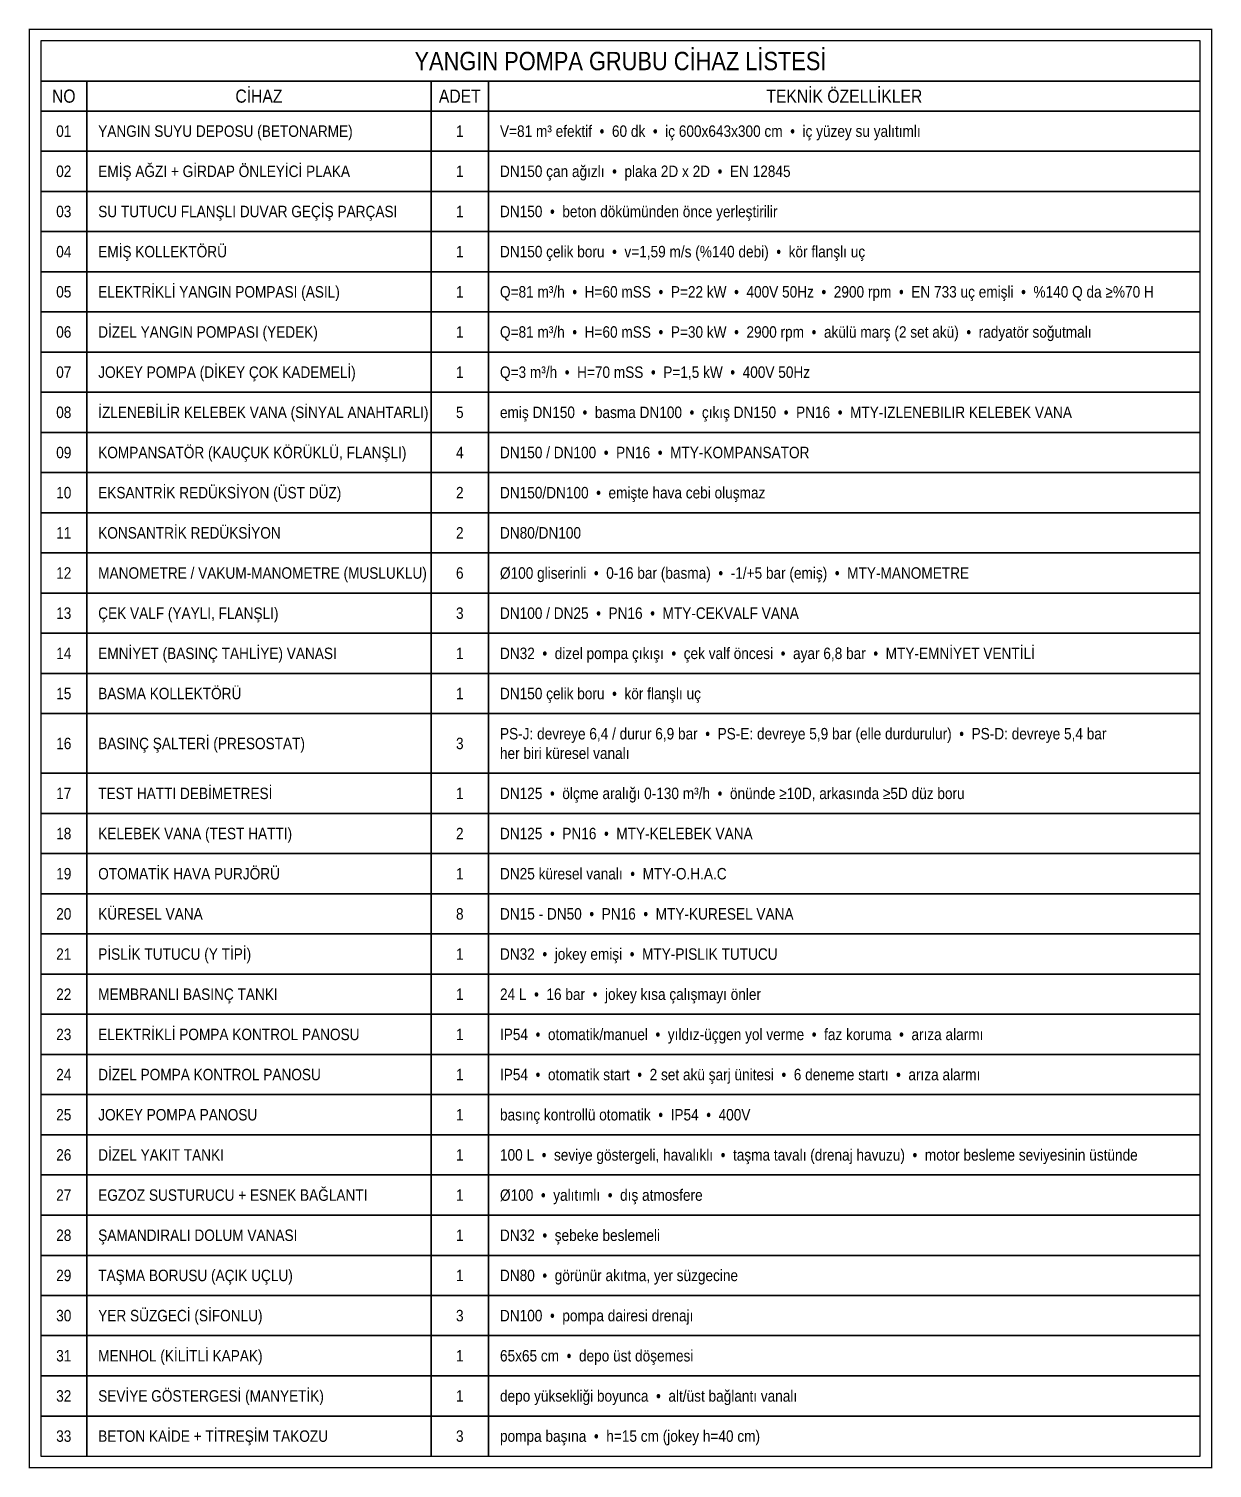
# Model space of a CAD drawing. Header units: centimetres. Extents: x -278 to 1481, y -912 to 580.
# Drawn here: x -237 to 408, y -912 to -128 of the extents above; entities that cross this region are included whole.
import ezdxf
from ezdxf.enums import TextEntityAlignment as Align

# ---------------------------------------------------------------- set-up
doc = ezdxf.new("R2010")
doc.units = ezdxf.units.CM
doc.header["$LTSCALE"] = 10
for name, color, linetype in [('ROTAS-BASLIK', 2, 'Continuous'), ('ROTAS-CERCEVE', 4, 'Continuous'), ('ROTAS-TABLO', 7, 'Continuous')]:
    doc.layers.add(name, color=color, linetype=linetype)
doc.styles.add('ROTAS', font='arial.ttf')

msp = doc.modelspace()

# ---------------------------------------------------------------- linework, layer by layer
at = {"layer": 'ROTAS-CERCEVE', "const_width": 0.6}
msp.add_lwpolyline([(-236.25, -912), (407.5, -912), (407.5, -128.75), (-236.25, -128.75)], close=True, dxfattribs=at)
at = {"layer": 'ROTAS-TABLO'}
for points in [[(-230, -157), (401.25, -157), (401.25, -135), (-230, -135)], [(-230, -173.25), (-205, -173.25), (-205, -157), (-230, -157)], [(-205, -173.25), (-17.5, -173.25), (-17.5, -157), (-205, -157)], [(-17.5, -173.25), (13.75, -173.25), (13.75, -157), (-17.5, -157)], [(13.75, -173.25), (401.25, -173.25), (401.25, -157), (13.75, -157)], [(-230, -195.12), (-205, -195.12), (-205, -173.25), (-230, -173.25)], [(-205, -195.12), (-17.5, -195.12), (-17.5, -173.25), (-205, -173.25)], [(-17.5, -195.12), (13.75, -195.12), (13.75, -173.25), (-17.5, -173.25)], [(13.75, -195.12), (401.25, -195.12), (401.25, -173.25), (13.75, -173.25)], [(-230, -217), (-205, -217), (-205, -195.12), (-230, -195.12)], [(-205, -217), (-17.5, -217), (-17.5, -195.12), (-205, -195.12)], [(-17.5, -217), (13.75, -217), (13.75, -195.12), (-17.5, -195.12)], [(13.75, -217), (401.25, -217), (401.25, -195.12), (13.75, -195.12)], [(-230, -238.88), (-205, -238.88), (-205, -217), (-230, -217)], [(-205, -238.88), (-17.5, -238.88), (-17.5, -217), (-205, -217)], [(-17.5, -238.88), (13.75, -238.88), (13.75, -217), (-17.5, -217)], [(13.75, -238.88), (401.25, -238.88), (401.25, -217), (13.75, -217)], [(-230, -260.75), (-205, -260.75), (-205, -238.88), (-230, -238.88)], [(-205, -260.75), (-17.5, -260.75), (-17.5, -238.88), (-205, -238.88)], [(-17.5, -260.75), (13.75, -260.75), (13.75, -238.88), (-17.5, -238.88)], [(13.75, -260.75), (401.25, -260.75), (401.25, -238.88), (13.75, -238.88)], [(-230, -282.62), (-205, -282.62), (-205, -260.75), (-230, -260.75)], [(-205, -282.62), (-17.5, -282.62), (-17.5, -260.75), (-205, -260.75)], [(-17.5, -282.62), (13.75, -282.62), (13.75, -260.75), (-17.5, -260.75)], [(13.75, -282.62), (401.25, -282.62), (401.25, -260.75), (13.75, -260.75)], [(-230, -304.5), (-205, -304.5), (-205, -282.62), (-230, -282.62)], [(-205, -304.5), (-17.5, -304.5), (-17.5, -282.62), (-205, -282.62)], [(-17.5, -304.5), (13.75, -304.5), (13.75, -282.62), (-17.5, -282.62)], [(13.75, -304.5), (401.25, -304.5), (401.25, -282.62), (13.75, -282.62)], [(-230, -326.38), (-205, -326.38), (-205, -304.5), (-230, -304.5)], [(-205, -326.38), (-17.5, -326.38), (-17.5, -304.5), (-205, -304.5)], [(-17.5, -326.38), (13.75, -326.38), (13.75, -304.5), (-17.5, -304.5)], [(13.75, -326.38), (401.25, -326.38), (401.25, -304.5), (13.75, -304.5)], [(-230, -348.25), (-205, -348.25), (-205, -326.38), (-230, -326.38)], [(-205, -348.25), (-17.5, -348.25), (-17.5, -326.38), (-205, -326.38)], [(-17.5, -348.25), (13.75, -348.25), (13.75, -326.38), (-17.5, -326.38)], [(13.75, -348.25), (401.25, -348.25), (401.25, -326.38), (13.75, -326.38)], [(-230, -370.12), (-205, -370.12), (-205, -348.25), (-230, -348.25)], [(-205, -370.12), (-17.5, -370.12), (-17.5, -348.25), (-205, -348.25)], [(-17.5, -370.12), (13.75, -370.12), (13.75, -348.25), (-17.5, -348.25)], [(13.75, -370.12), (401.25, -370.12), (401.25, -348.25), (13.75, -348.25)], [(-230, -392), (-205, -392), (-205, -370.12), (-230, -370.12)], [(-205, -392), (-17.5, -392), (-17.5, -370.12), (-205, -370.12)], [(-17.5, -392), (13.75, -392), (13.75, -370.12), (-17.5, -370.12)], [(13.75, -392), (401.25, -392), (401.25, -370.12), (13.75, -370.12)], [(-230, -413.88), (-205, -413.88), (-205, -392), (-230, -392)], [(-205, -413.88), (-17.5, -413.88), (-17.5, -392), (-205, -392)], [(-17.5, -413.88), (13.75, -413.88), (13.75, -392), (-17.5, -392)], [(13.75, -413.88), (401.25, -413.88), (401.25, -392), (13.75, -392)], [(-230, -435.75), (-205, -435.75), (-205, -413.88), (-230, -413.88)], [(-205, -435.75), (-17.5, -435.75), (-17.5, -413.88), (-205, -413.88)], [(-17.5, -435.75), (13.75, -435.75), (13.75, -413.88), (-17.5, -413.88)], [(13.75, -435.75), (401.25, -435.75), (401.25, -413.88), (13.75, -413.88)], [(-230, -457.62), (-205, -457.62), (-205, -435.75), (-230, -435.75)], [(-205, -457.62), (-17.5, -457.62), (-17.5, -435.75), (-205, -435.75)], [(-17.5, -457.62), (13.75, -457.62), (13.75, -435.75), (-17.5, -435.75)], [(13.75, -457.62), (401.25, -457.62), (401.25, -435.75), (13.75, -435.75)], [(-230, -479.5), (-205, -479.5), (-205, -457.62), (-230, -457.62)], [(-205, -479.5), (-17.5, -479.5), (-17.5, -457.62), (-205, -457.62)], [(-17.5, -479.5), (13.75, -479.5), (13.75, -457.62), (-17.5, -457.62)], [(13.75, -479.5), (401.25, -479.5), (401.25, -457.62), (13.75, -457.62)], [(-230, -501.38), (-205, -501.38), (-205, -479.5), (-230, -479.5)], [(-205, -501.38), (-17.5, -501.38), (-17.5, -479.5), (-205, -479.5)], [(-17.5, -501.38), (13.75, -501.38), (13.75, -479.5), (-17.5, -479.5)], [(13.75, -501.38), (401.25, -501.38), (401.25, -479.5), (13.75, -479.5)], [(-230, -533.88), (-205, -533.88), (-205, -501.38), (-230, -501.38)], [(-205, -533.88), (-17.5, -533.88), (-17.5, -501.38), (-205, -501.38)], [(-17.5, -533.88), (13.75, -533.88), (13.75, -501.38), (-17.5, -501.38)], [(13.75, -533.88), (401.25, -533.88), (401.25, -501.38), (13.75, -501.38)], [(-230, -555.75), (-205, -555.75), (-205, -533.88), (-230, -533.88)], [(-205, -555.75), (-17.5, -555.75), (-17.5, -533.88), (-205, -533.88)], [(-17.5, -555.75), (13.75, -555.75), (13.75, -533.88), (-17.5, -533.88)], [(13.75, -555.75), (401.25, -555.75), (401.25, -533.88), (13.75, -533.88)], [(-230, -577.62), (-205, -577.62), (-205, -555.75), (-230, -555.75)], [(-205, -577.62), (-17.5, -577.62), (-17.5, -555.75), (-205, -555.75)], [(-17.5, -577.62), (13.75, -577.62), (13.75, -555.75), (-17.5, -555.75)], [(13.75, -577.62), (401.25, -577.62), (401.25, -555.75), (13.75, -555.75)], [(-230, -599.5), (-205, -599.5), (-205, -577.62), (-230, -577.62)], [(-205, -599.5), (-17.5, -599.5), (-17.5, -577.62), (-205, -577.62)], [(-17.5, -599.5), (13.75, -599.5), (13.75, -577.62), (-17.5, -577.62)], [(13.75, -599.5), (401.25, -599.5), (401.25, -577.62), (13.75, -577.62)], [(-230, -621.38), (-205, -621.38), (-205, -599.5), (-230, -599.5)], [(-205, -621.38), (-17.5, -621.38), (-17.5, -599.5), (-205, -599.5)], [(-17.5, -621.38), (13.75, -621.38), (13.75, -599.5), (-17.5, -599.5)], [(13.75, -621.38), (401.25, -621.38), (401.25, -599.5), (13.75, -599.5)], [(-230, -643.25), (-205, -643.25), (-205, -621.38), (-230, -621.38)], [(-205, -643.25), (-17.5, -643.25), (-17.5, -621.38), (-205, -621.38)], [(-17.5, -643.25), (13.75, -643.25), (13.75, -621.38), (-17.5, -621.38)], [(13.75, -643.25), (401.25, -643.25), (401.25, -621.38), (13.75, -621.38)], [(-230, -665.12), (-205, -665.12), (-205, -643.25), (-230, -643.25)], [(-205, -665.12), (-17.5, -665.12), (-17.5, -643.25), (-205, -643.25)], [(-17.5, -665.12), (13.75, -665.12), (13.75, -643.25), (-17.5, -643.25)], [(13.75, -665.12), (401.25, -665.12), (401.25, -643.25), (13.75, -643.25)], [(-230, -687), (-205, -687), (-205, -665.12), (-230, -665.12)], [(-205, -687), (-17.5, -687), (-17.5, -665.12), (-205, -665.12)], [(-17.5, -687), (13.75, -687), (13.75, -665.12), (-17.5, -665.12)], [(13.75, -687), (401.25, -687), (401.25, -665.12), (13.75, -665.12)], [(-230, -708.88), (-205, -708.88), (-205, -687), (-230, -687)], [(-205, -708.88), (-17.5, -708.88), (-17.5, -687), (-205, -687)], [(-17.5, -708.88), (13.75, -708.88), (13.75, -687), (-17.5, -687)], [(13.75, -708.88), (401.25, -708.88), (401.25, -687), (13.75, -687)], [(-230, -730.75), (-205, -730.75), (-205, -708.88), (-230, -708.88)], [(-205, -730.75), (-17.5, -730.75), (-17.5, -708.88), (-205, -708.88)], [(-17.5, -730.75), (13.75, -730.75), (13.75, -708.88), (-17.5, -708.88)], [(13.75, -730.75), (401.25, -730.75), (401.25, -708.88), (13.75, -708.88)], [(-230, -752.62), (-205, -752.62), (-205, -730.75), (-230, -730.75)], [(-205, -752.62), (-17.5, -752.62), (-17.5, -730.75), (-205, -730.75)], [(-17.5, -752.62), (13.75, -752.62), (13.75, -730.75), (-17.5, -730.75)], [(13.75, -752.62), (401.25, -752.62), (401.25, -730.75), (13.75, -730.75)], [(-230, -774.5), (-205, -774.5), (-205, -752.62), (-230, -752.62)], [(-205, -774.5), (-17.5, -774.5), (-17.5, -752.62), (-205, -752.62)], [(-17.5, -774.5), (13.75, -774.5), (13.75, -752.62), (-17.5, -752.62)], [(13.75, -774.5), (401.25, -774.5), (401.25, -752.62), (13.75, -752.62)], [(-230, -796.38), (-205, -796.38), (-205, -774.5), (-230, -774.5)], [(-205, -796.38), (-17.5, -796.38), (-17.5, -774.5), (-205, -774.5)], [(-17.5, -796.38), (13.75, -796.38), (13.75, -774.5), (-17.5, -774.5)], [(13.75, -796.38), (401.25, -796.38), (401.25, -774.5), (13.75, -774.5)], [(-230, -818.25), (-205, -818.25), (-205, -796.38), (-230, -796.38)], [(-205, -818.25), (-17.5, -818.25), (-17.5, -796.38), (-205, -796.38)], [(-17.5, -818.25), (13.75, -818.25), (13.75, -796.38), (-17.5, -796.38)], [(13.75, -818.25), (401.25, -818.25), (401.25, -796.38), (13.75, -796.38)], [(-230, -840.12), (-205, -840.12), (-205, -818.25), (-230, -818.25)], [(-205, -840.12), (-17.5, -840.12), (-17.5, -818.25), (-205, -818.25)], [(-17.5, -840.12), (13.75, -840.12), (13.75, -818.25), (-17.5, -818.25)], [(13.75, -840.12), (401.25, -840.12), (401.25, -818.25), (13.75, -818.25)], [(-230, -862), (-205, -862), (-205, -840.12), (-230, -840.12)], [(-205, -862), (-17.5, -862), (-17.5, -840.12), (-205, -840.12)], [(-17.5, -862), (13.75, -862), (13.75, -840.12), (-17.5, -840.12)], [(13.75, -862), (401.25, -862), (401.25, -840.12), (13.75, -840.12)], [(-230, -883.88), (-205, -883.88), (-205, -862), (-230, -862)], [(-205, -883.88), (-17.5, -883.88), (-17.5, -862), (-205, -862)], [(-17.5, -883.88), (13.75, -883.88), (13.75, -862), (-17.5, -862)], [(13.75, -883.88), (401.25, -883.88), (401.25, -862), (13.75, -862)], [(-230, -905.75), (-205, -905.75), (-205, -883.88), (-230, -883.88)], [(-205, -905.75), (-17.5, -905.75), (-17.5, -883.88), (-205, -883.88)], [(-17.5, -905.75), (13.75, -905.75), (13.75, -883.88), (-17.5, -883.88)], [(13.75, -905.75), (401.25, -905.75), (401.25, -883.88), (13.75, -883.88)]]:
    msp.add_lwpolyline(points, close=True, dxfattribs=at)

# ---------------------------------------------------------------- texts
at = {"layer": 'ROTAS-BASLIK', "style": 'ROTAS', "width": 0.85}
for s, height, p in [('YANGIN POMPA GRUBU CİHAZ LİSTESİ', 10, (85.62, -146)), ('NO', 7.187, (-217.5, -165.12)), ('CİHAZ', 7.187, (-111.25, -165.12)), ('ADET', 7.187, (-1.88, -165.12)), ('TEKNİK ÖZELLİKLER', 7.1875, (207.5, -165.12))]:
    msp.add_text(s, height=height, dxfattribs=at).set_placement(p, align=Align.MIDDLE_CENTER)
at = {"layer": 'ROTAS-TABLO', "style": 'ROTAS', "width": 0.85}
for s, p in [('01', (-217.5, -184.19)), ('1', (-1.88, -184.19)), ('02', (-217.5, -206.06)), ('1', (-1.88, -206.06)), ('03', (-217.5, -227.94)), ('1', (-1.88, -227.94)), ('04', (-217.5, -249.81)), ('1', (-1.88, -249.81)), ('05', (-217.5, -271.69)), ('1', (-1.88, -271.69)), ('06', (-217.5, -293.56)), ('1', (-1.88, -293.56)), ('07', (-217.5, -315.44)), ('1', (-1.88, -315.44)), ('08', (-217.5, -337.31)), ('5', (-1.88, -337.31)), ('09', (-217.5, -359.19)), ('4', (-1.88, -359.19)), ('10', (-217.5, -381.06)), ('2', (-1.88, -381.06)), ('2', (-1.88, -402.94)), ('11', (-217.5, -402.94)), ('12', (-217.5, -424.81)), ('6', (-1.88, -424.81)), ('13', (-217.5, -446.69)), ('3', (-1.88, -446.69)), ('14', (-217.5, -468.56)), ('1', (-1.88, -468.56)), ('15', (-217.5, -490.44)), ('1', (-1.88, -490.44)), ('16', (-217.5, -517.62)), ('3', (-1.88, -517.62)), ('17', (-217.5, -544.81)), ('1', (-1.88, -544.81)), ('18', (-217.5, -566.69)), ('2', (-1.88, -566.69)), ('19', (-217.5, -588.56)), ('1', (-1.88, -588.56)), ('20', (-217.5, -610.44)), ('8', (-1.88, -610.44)), ('21', (-217.5, -632.31)), ('1', (-1.88, -632.31)), ('22', (-217.5, -654.19)), ('1', (-1.88, -654.19)), ('23', (-217.5, -676.06)), ('1', (-1.88, -676.06)), ('24', (-217.5, -697.94)), ('1', (-1.88, -697.94)), ('25', (-217.5, -719.81)), ('1', (-1.88, -719.81)), ('26', (-217.5, -741.69)), ('1', (-1.88, -741.69)), ('27', (-217.5, -763.56)), ('1', (-1.88, -763.56)), ('28', (-217.5, -785.44)), ('1', (-1.88, -785.44)), ('29', (-217.5, -807.31)), ('1', (-1.88, -807.31)), ('30', (-217.5, -829.19)), ('3', (-1.88, -829.19)), ('31', (-217.5, -851.06)), ('1', (-1.88, -851.06)), ('32', (-217.5, -872.94)), ('1', (-1.88, -872.94)), ('33', (-217.5, -894.81)), ('3', (-1.88, -894.81))]:
    msp.add_text(s, height=6.25, dxfattribs=at).set_placement(p, align=Align.MIDDLE_CENTER)
for s, p in [('YANGIN SUYU DEPOSU (BETONARME)', (-198.75, -184.19)), ('V=81 m³ efektif  •  60 dk  •  iç 600x643x300 cm  •  iç yüzey su yalıtımlı', (20, -184.19)), ('EMİŞ AĞZI + GİRDAP ÖNLEYİCİ PLAKA', (-198.75, -206.06)), ('DN150 çan ağızlı  •  plaka 2D x 2D  •  EN 12845', (20, -206.06)), ('SU TUTUCU FLANŞLI DUVAR GEÇİŞ PARÇASI', (-198.75, -227.94)), ('DN150  •  beton dökümünden önce yerleştirilir', (20, -227.94)), ('EMİŞ KOLLEKTÖRÜ', (-198.75, -249.81)), ('DN150 çelik boru  •  v=1,59 m/s (%140 debi)  •  kör flanşlı uç', (20, -249.81)), ('ELEKTRİKLİ YANGIN POMPASI (ASIL)', (-198.75, -271.69)), ('Q=81 m³/h  •  H=60 mSS  •  P=22 kW  •  400V 50Hz  •  2900 rpm  •  EN 733 uç emişli  •  %140 Q da ≥%70 H', (20, -271.69)), ('DİZEL YANGIN POMPASI (YEDEK)', (-198.75, -293.56)), ('Q=81 m³/h  •  H=60 mSS  •  P=30 kW  •  2900 rpm  •  akülü marş (2 set akü)  •  radyatör soğutmalı', (20, -293.56)), ('JOKEY POMPA (DİKEY ÇOK KADEMELİ)', (-198.75, -315.44)), ('Q=3 m³/h  •  H=70 mSS  •  P=1,5 kW  •  400V 50Hz', (20, -315.44)), ('İZLENEBİLİR KELEBEK VANA (SİNYAL ANAHTARLI)', (-198.75, -337.31)), ('emiş DN150  •  basma DN100  •  çıkış DN150  •  PN16  •  MTY-IZLENEBILIR KELEBEK VANA', (20, -337.31)), ('KOMPANSATÖR (KAUÇUK KÖRÜKLÜ, FLANŞLI)', (-198.75, -359.19)), ('DN150 / DN100  •  PN16  •  MTY-KOMPANSATOR', (20, -359.19)), ('EKSANTRİK REDÜKSİYON (ÜST DÜZ)', (-198.75, -381.06)), ('DN150/DN100  •  emişte hava cebi oluşmaz', (20, -381.06)), ('KONSANTRİK REDÜKSİYON', (-198.75, -402.94)), ('DN80/DN100', (20, -402.94)), ('MANOMETRE / VAKUM-MANOMETRE (MUSLUKLU)', (-198.75, -424.81)), ('Ø100 gliserinli  •  0-16 bar (basma)  •  -1/+5 bar (emiş)  •  MTY-MANOMETRE', (20, -424.81)), ('ÇEK VALF (YAYLI, FLANŞLI)', (-198.75, -446.69)), ('DN100 / DN25  •  PN16  •  MTY-CEKVALF VANA', (20, -446.69)), ('EMNİYET (BASINÇ TAHLİYE) VANASI', (-198.75, -468.56)), ('DN32  •  dizel pompa çıkışı  •  çek valf öncesi  •  ayar 6,8 bar  •  MTY-EMNİYET VENTİLİ', (20, -468.56)), ('BASMA KOLLEKTÖRÜ', (-198.75, -490.44)), ('DN150 çelik boru  •  kör flanşlı uç', (20, -490.44)), ('PS-J: devreye 6,4 / durur 6,9 bar  •  PS-E: devreye 5,9 bar (elle durdurulur)  •  PS-D: devreye 5,4 bar', (20, -512.31)), ('BASINÇ ŞALTERİ (PRESOSTAT)', (-198.75, -517.62)), ('her biri küresel vanalı', (20, -522.94)), ('TEST HATTI DEBİMETRESİ', (-198.75, -544.81)), ('DN125  •  ölçme aralığı 0-130 m³/h  •  önünde ≥10D, arkasında ≥5D düz boru', (20, -544.81)), ('KELEBEK VANA (TEST HATTI)', (-198.75, -566.69)), ('DN125  •  PN16  •  MTY-KELEBEK VANA', (20, -566.69)), ('OTOMATİK HAVA PURJÖRÜ', (-198.75, -588.56)), ('DN25 küresel vanalı  •  MTY-O.H.A.C', (20, -588.56)), ('KÜRESEL VANA', (-198.75, -610.44)), ('DN15 - DN50  •  PN16  •  MTY-KURESEL VANA', (20, -610.44)), ('PİSLİK TUTUCU (Y TİPİ)', (-198.75, -632.31)), ('DN32  •  jokey emişi  •  MTY-PISLIK TUTUCU', (20, -632.31)), ('MEMBRANLI BASINÇ TANKI', (-198.75, -654.19)), ('24 L  •  16 bar  •  jokey kısa çalışmayı önler', (20, -654.19)), ('ELEKTRİKLİ POMPA KONTROL PANOSU', (-198.75, -676.06)), ('IP54  •  otomatik/manuel  •  yıldız-üçgen yol verme  •  faz koruma  •  arıza alarmı', (20, -676.06)), ('DİZEL POMPA KONTROL PANOSU', (-198.75, -697.94)), ('IP54  •  otomatik start  •  2 set akü şarj ünitesi  •  6 deneme startı  •  arıza alarmı', (20, -697.94)), ('JOKEY POMPA PANOSU', (-198.75, -719.81)), ('basınç kontrollü otomatik  •  IP54  •  400V', (20, -719.81)), ('DİZEL YAKIT TANKI', (-198.75, -741.69)), ('100 L  •  seviye göstergeli, havalıklı  •  taşma tavalı (drenaj havuzu)  •  motor besleme seviyesinin üstünde', (20, -741.69)), ('EGZOZ SUSTURUCU + ESNEK BAĞLANTI', (-198.75, -763.56)), ('Ø100  •  yalıtımlı  •  dış atmosfere', (20, -763.56)), ('ŞAMANDIRALI DOLUM VANASI', (-198.75, -785.44)), ('DN32  •  şebeke beslemeli', (20, -785.44)), ('TAŞMA BORUSU (AÇIK UÇLU)', (-198.75, -807.31)), ('DN80  •  görünür akıtma, yer süzgecine', (20, -807.31)), ('YER SÜZGECİ (SİFONLU)', (-198.75, -829.19)), ('DN100  •  pompa dairesi drenajı', (20, -829.19)), ('MENHOL (KİLİTLİ KAPAK)', (-198.75, -851.06)), ('65x65 cm  •  depo üst döşemesi', (20, -851.06)), ('SEVİYE GÖSTERGESİ (MANYETİK)', (-198.75, -872.94)), ('depo yüksekliği boyunca  •  alt/üst bağlantı vanalı', (20, -872.94)), ('BETON KAİDE + TİTREŞİM TAKOZU', (-198.75, -894.81)), ('pompa başına  •  h=15 cm (jokey h=40 cm)', (20, -894.81))]:
    msp.add_text(s, height=6.25, dxfattribs=at).set_placement(p, align=Align.MIDDLE_LEFT)

doc.saveas('drawing.dxf')
